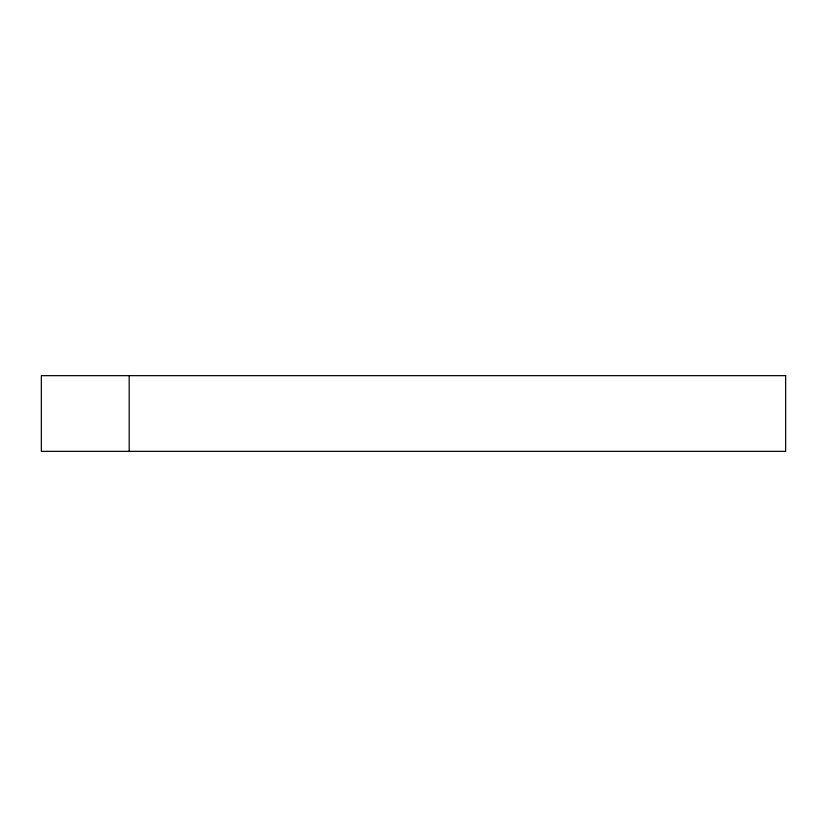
<?xml version="1.0" encoding="UTF-8"?>
<svg xmlns="http://www.w3.org/2000/svg" width="827" height="827" viewBox="0 0 827 827"><rect width="100%" height="100%" fill="white"/><g stroke="black" fill="none" stroke-linecap="round" stroke-linejoin="round"><path stroke-width="1.24" d="M129.188 375.654L129.188 451.346M785.65 375.654L41.35 375.654L41.35 451.346L785.65 451.346L785.65 375.654"/></g></svg>
